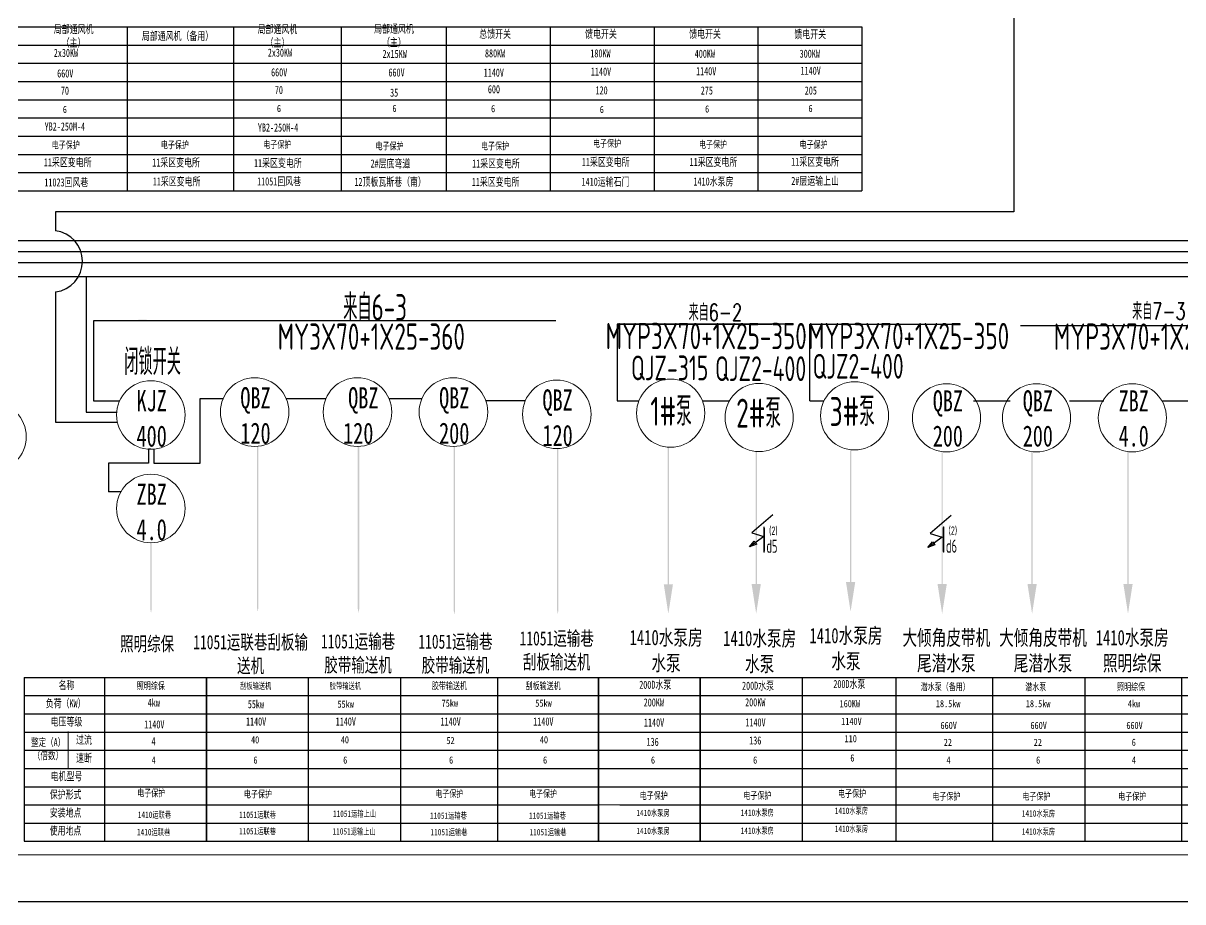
# Model space of a CAD drawing. Header units: millimetres. Extents: x -10061 to 3337, y -3023 to -418.
# Drawn here: x -9013.1 to -8685, y -3022.9 to -2774.4 of the extents above; entities that cross this region are included whole.
import ezdxf
from ezdxf.lldxf.tags import DXFTag

# ---------------------------------------------------------------- set-up
doc = ezdxf.new("R2010")
doc.units = ezdxf.units.MM
doc.layers.add('图框内框', color=16, linetype='Continuous', lineweight=100)
doc.layers.add('粗虚线', color=7, linetype='ACAD_ISO02W100', lineweight=25)
doc.styles.add('仿宋_GB2312', font='', dxfattribs={"width": 0.7, "height": 3})
doc.styles.add('国标', font='gbenor.shx', dxfattribs={"width": 0.75, "height": 3.5, "bigfont": 'gbcbig.shx'})
doc.styles.add('工程字', font='gbenor.shx', dxfattribs={"width": 0.67, "bigfont": 'gbcbig.shx'})
doc.styles.get('仿宋_GB2312').set_extended_font_data('FangSong_GB2312')
tags = doc.linetypes.add('ACAD_ISO02W100', pattern=[15, 12, -3]).pattern_tags.tags
tags[6:7] = [DXFTag(74, 4), DXFTag(75, 0), DXFTag(340, '0'), DXFTag(46, 1.0), DXFTag(50, 0.0), DXFTag(44, 0.0), DXFTag(45, 0.0)]
tags[4:5] = [DXFTag(74, 4), DXFTag(75, 0), DXFTag(340, '0'), DXFTag(46, 1.0), DXFTag(50, 0.0), DXFTag(44, 0.0), DXFTag(45, 0.0)]
tags = doc.linetypes.add('HIDDEN', pattern=[0.375, 0.25, -0.125]).pattern_tags.tags
tags[6:7] = [DXFTag(74, 4), DXFTag(75, 0), DXFTag(340, '0'), DXFTag(46, 1.0), DXFTag(50, 0.0), DXFTag(44, 0.0), DXFTag(45, 0.0)]
tags[4:5] = [DXFTag(74, 4), DXFTag(75, 0), DXFTag(340, '0'), DXFTag(46, 1.0), DXFTag(50, 0.0), DXFTag(44, 0.0), DXFTag(45, 0.0)]

msp = doc.modelspace()

# ---------------------------------------------------------------- hatches: boundary and pattern name
at = {"linetype": 'ByBlock'}
h = msp.add_hatch(color=256, dxfattribs=at)
h.paths.add_polyline_path([(-8829.24, -2933.07), (-8830.55, -2933.07), (-8830.55, -2941.42)])
h.paths.add_polyline_path([(-8830.55, -2941.42), (-8830.55, -2933.07), (-8831.85, -2933.07)])
h = msp.add_hatch(color=256, dxfattribs=at)
h.paths.add_polyline_path([(-8829.24, -2933.07), (-8830.55, -2933.07), (-8830.55, -2941.42)])
h.paths.add_polyline_path([(-8830.55, -2941.42), (-8830.55, -2933.07), (-8831.85, -2933.07)])
h = msp.add_hatch(color=256, dxfattribs=at)
h.paths.add_polyline_path([(-8804.38, -2933.05), (-8805.69, -2933.05), (-8805.69, -2941.39)])
h.paths.add_polyline_path([(-8805.69, -2941.39), (-8805.69, -2933.05), (-8806.99, -2933.05)])
h = msp.add_hatch(color=256, dxfattribs=at)
h.paths.add_polyline_path([(-8804.38, -2933.05), (-8805.69, -2933.05), (-8805.69, -2941.39)])
h.paths.add_polyline_path([(-8805.69, -2941.39), (-8805.69, -2933.05), (-8806.99, -2933.05)])
h = msp.add_hatch(color=256, dxfattribs=at)
h.paths.add_polyline_path([(-8777.67, -2932.49), (-8778.98, -2932.49), (-8778.98, -2940.83)])
h.paths.add_polyline_path([(-8778.98, -2940.83), (-8778.98, -2932.49), (-8780.28, -2932.49)])
h = msp.add_hatch(color=256, dxfattribs=at)
h.paths.add_polyline_path([(-8777.67, -2932.49), (-8778.98, -2932.49), (-8778.98, -2940.83)])
h.paths.add_polyline_path([(-8778.98, -2940.83), (-8778.98, -2932.49), (-8780.28, -2932.49)])
h = msp.add_hatch(color=256, dxfattribs=at)
h.paths.add_polyline_path([(-8751.76, -2933.05), (-8753.07, -2933.05), (-8753.07, -2941.39)])
h.paths.add_polyline_path([(-8753.07, -2941.39), (-8753.07, -2933.05), (-8754.37, -2933.05)])
h = msp.add_hatch(color=256, dxfattribs=at)
h.paths.add_polyline_path([(-8751.76, -2933.05), (-8753.07, -2933.05), (-8753.07, -2941.39)])
h.paths.add_polyline_path([(-8753.07, -2941.39), (-8753.07, -2933.05), (-8754.37, -2933.05)])
h = msp.add_hatch(color=256, dxfattribs=at)
h.paths.add_polyline_path([(-8726.31, -2933.05), (-8727.61, -2933.05), (-8727.61, -2941.39)])
h.paths.add_polyline_path([(-8727.61, -2941.39), (-8727.61, -2933.05), (-8728.92, -2933.05)])
h = msp.add_hatch(color=256, dxfattribs=at)
h.paths.add_polyline_path([(-8726.31, -2933.05), (-8727.61, -2933.05), (-8727.61, -2941.39)])
h.paths.add_polyline_path([(-8727.61, -2941.39), (-8727.61, -2933.05), (-8728.92, -2933.05)])
h = msp.add_hatch(color=256, dxfattribs=at)
h.paths.add_polyline_path([(-8699.17, -2933.05), (-8700.48, -2933.05), (-8700.48, -2941.39)])
h.paths.add_polyline_path([(-8700.48, -2941.39), (-8700.48, -2933.05), (-8701.78, -2933.05)])
h = msp.add_hatch(color=256, dxfattribs=at)
h.paths.add_polyline_path([(-8699.17, -2933.05), (-8700.48, -2933.05), (-8700.48, -2941.39)])
h.paths.add_polyline_path([(-8700.48, -2941.39), (-8700.48, -2933.05), (-8701.78, -2933.05)])

# ---------------------------------------------------------------- linework, layer by layer
at = {"color": 0, "lineweight": -3}
for p, q in [((-8790.47, -2881.25), (-8790.47, -2859.51)), ((-8790.47, -2859.51), (-8748.38, -2859.51))]:
    msp.add_line(p, q, dxfattribs=at)
at = {"color": 0, "lineweight": 15}
msp.add_line((-9000.42, -2974.69), (-9000.42, -2984.99), dxfattribs=at)
at = {"color": 7, "lineweight": 15}
msp.add_line((-8850.28, -2995.5), (-8821.51, -2995.5), dxfattribs=at)
at = {"color": 7, "linetype": 'ByBlock', "lineweight": 30}
msp.add_line((-10043.2, -3009.66), (-8165.88, -3009.51), dxfattribs=at)
at = {"lineweight": -2}
msp.add_line((-8149.48, -3022.9), (-10060.78, -3022.9), dxfattribs=at)
at = {"color": 0, "lineweight": 35}
for points in [[(-8978.18, -2858.51, 0.4, 0.4, 0), (-8986.04, -2858.52, 2.4, 0, 0), (-8993.12, -2858.52, 0, 0, 0)], [(-8830.12, -2859.51, 0.4, 0.4, 0), (-8837.98, -2859.51, 2.4, 0, 0), (-8845.07, -2859.51, 0, 0, 0)], [(-8775.67, -2859.51, 0.4, 0.4, 0), (-8783.53, -2859.51, 2.4, 0, 0), (-8790.62, -2859.51, 0, 0, 0)], [(-8946.76, -2894.06, 0.4, 0.4, 0), (-8946.76, -2933.82, 2.4, 0, 0), (-8946.76, -2940.9, 0, 0, 0)], [(-8918.22, -2894.1, 0.4, 0.4, 0), (-8918.22, -2934.14, 2.4, 0, 0), (-8918.22, -2941.23, 0, 0, 0)], [(-8891.1, -2894.1, 0.4, 0.4, 0), (-8891.1, -2934.61, 2.4, 0, 0), (-8891.1, -2941.7, 0, 0, 0)], [(-8861.85, -2894.73, 0.4, 0.4, 0), (-8861.85, -2934.43, 2.4, 0, 0), (-8861.85, -2941.52, 0, 0, 0)], [(-8830.55, -2894.31, 0.361, 0.361, 0), (-8830.55, -2934.99, 2.17, 0, 0), (-8830.55, -2941.39, 0, 0, 0)], [(-8778.98, -2895.02, 0.361, 0.361, 0), (-8778.98, -2934.41, 2.17, 0, 0), (-8778.98, -2940.81, 0, 0, 0)], [(-8805.69, -2895.54, 0.361, 0.361, 0), (-8805.69, -2934.99, 2.17, 0, 0), (-8805.69, -2941.39, 0, 0, 0)], [(-8753.07, -2895.59, 0.361, 0.361, 0), (-8753.07, -2934.99, 2.17, 0, 0), (-8753.07, -2941.39, 0, 0, 0)], [(-8727.61, -2895.59, 0.361, 0.361, 0), (-8727.61, -2934.99, 2.17, 0, 0), (-8727.61, -2941.39, 0, 0, 0)], [(-8700.48, -2895.59, 0.361, 0.361, 0), (-8700.48, -2934.99, 2.17, 0, 0), (-8700.48, -2941.39, 0, 0, 0)], [(-8976.95, -2921.36, 0.4, 0.4, 0), (-8976.94, -2934.18, 2.4, 0, 0), (-8976.94, -2941.27, 0, 0, 0)]]:
    msp.add_lwpolyline(points, format="xyseb", dxfattribs=at)
at = {"color": 0, "lineweight": 15}
for centre in [(-8976.99, -2885.22), (-8947.61, -2884.4), (-8918.53, -2884.4), (-8891.37, -2884.4), (-8862.12, -2885.03), (-8976.99, -2911.66)]:
    msp.add_circle(centre, 9.7, dxfattribs=at)
at = {"color": 7, "lineweight": 15}
for centre, radius in [((-8829.9, -2884.7), 9.64), ((-8804.86, -2885.94), 9.64), ((-8777.85, -2885.45), 9.64), ((-8751.83, -2886.03), 9.64), ((-8726.37, -2886.03), 9.64), ((-8699.24, -2886.03), 9.64), ((-9021.94, -2891.38), 9.7)]:
    msp.add_circle(centre, radius, dxfattribs=at)
at = {"layer": '图框内框', "color": 3, "linetype": 'HIDDEN', "lineweight": -3}
for p, q in [((-8732.77, -2661.07), (-8732.77, -2827.81)), ((-8732.77, -2827.81), (-9004, -2827.81)), ((-9004, -2827.81), (-9004, -2833.12)), ((-9003.94, -2850.43), (-9003.94, -2887.25)), ((-9003.94, -2887.25), (-8986.59, -2887.25))]:
    msp.add_line(p, q, dxfattribs=at)
at = {"layer": '图框内框', "color": 0, "lineweight": -3}
for p, q in [((-9387.69, -2775.46), (-8970.56, -2775.46)), ((-9385.9, -2775.46), (-8775.8, -2775.46)), ((-8983.72, -2775.46), (-8983.72, -2821.79)), ((-8953.58, -2775.46), (-8953.58, -2821.79)), ((-8923.17, -2775.46), (-8923.17, -2821.79)), ((-8893.39, -2775.46), (-8893.39, -2821.79)), ((-8864, -2775.46), (-8864, -2821.79)), ((-8864, -2775.46), (-8864, -2821.79)), ((-8834.6, -2775.46), (-8834.6, -2821.79)), ((-8834.6, -2775.46), (-8834.6, -2821.79)), ((-8834.6, -2775.46), (-8834.6, -2821.79)), ((-8805.2, -2775.46), (-8805.2, -2821.79)), ((-8805.2, -2775.46), (-8805.2, -2821.79)), ((-8805.2, -2775.46), (-8805.2, -2821.79)), ((-8805.2, -2775.46), (-8805.2, -2821.79)), ((-8775.8, -2775.46), (-8775.8, -2821.79)), ((-8775.8, -2775.46), (-8775.8, -2821.79)), ((-8775.8, -2775.46), (-8775.8, -2821.79)), ((-9387.69, -2780.61), (-8970.56, -2780.61)), ((-9386.28, -2780.61), (-8775.8, -2780.61)), ((-9386.82, -2785.76), (-8970.56, -2785.76)), ((-9386.28, -2785.76), (-8775.8, -2785.76)), ((-9386.82, -2790.91), (-8970.56, -2790.91)), ((-9386.28, -2790.91), (-8775.8, -2790.91)), ((-9386.28, -2796.06), (-8775.8, -2796.06)), ((-9386.28, -2796.06), (-8970.56, -2796.06)), ((-9387.06, -2801.21), (-8970.56, -2801.21)), ((-9386.28, -2801.21), (-8775.8, -2801.21)), ((-9387.06, -2806.36), (-8970.56, -2806.36)), ((-9386.28, -2806.36), (-8775.8, -2806.36)), ((-9387.06, -2811.51), (-8970.56, -2811.51)), ((-9386.28, -2811.51), (-8775.8, -2811.51)), ((-9389.87, -2816.66), (-8970.56, -2816.66)), ((-9386.28, -2816.66), (-8775.8, -2816.66)), ((-9389.87, -2821.79), (-8970.56, -2821.79)), ((-9386.28, -2821.79), (-8775.8, -2821.79)), ((-8993.12, -2881.34), (-8993.12, -2858.51)), ((-8993.12, -2858.51), (-8862.38, -2858.51)), ((-8797.48, -2859.51), (-8845.07, -2859.51)), ((-8845.07, -2859.51), (-8845.07, -2881.25)), ((-8845.07, -2859.51), (-8801.3, -2859.51)), ((-8801.3, -2859.51), (-8824.87, -2859.51)), ((-8654.89, -2860.02), (-8730.87, -2860.02)), ((-8963.06, -2890.78), (-8963.06, -2880.53)), ((-8963.06, -2880.53), (-8956.51, -2880.53)), ((-8938.72, -2880.53), (-8927.42, -2880.53)), ((-8909.63, -2880.53), (-8900.26, -2880.53)), ((-8985.89, -2881.34), (-8993.12, -2881.34)), ((-8882.22, -2881.15), (-8871.02, -2881.15)), ((-8845.07, -2881.25), (-8838.9, -2881.25)), ((-8820.9, -2881.25), (-8813.28, -2881.25)), ((-8790.47, -2881.25), (-8786.52, -2881.25)), ((-8744.2, -2881.25), (-8733.79, -2881.25)), ((-8717.07, -2881.25), (-8707.31, -2881.25)), ((-8690.58, -2881.25), (-8681.59, -2881.25)), ((-8963.06, -2898.83), (-8963.06, -2890.78)), ((-8976.99, -2894.92), (-8977.62, -2894.92)), ((-8977.62, -2894.92), (-8977.62, -2898.83)), ((-8976.13, -2894.92), (-8976.13, -2898.83)), ((-8988.98, -2898.83), (-8988.98, -2906.94)), ((-8977.62, -2898.83), (-8988.98, -2898.83)), ((-8976.13, -2898.83), (-8963.06, -2898.83)), ((-8985.47, -2906.94), (-8988.98, -2906.94)), ((-8800.97, -2913.46), (-8806.88, -2918.54)), ((-8750.51, -2913.67), (-8756.43, -2918.75)), ((-8803.56, -2919.58), (-8807.5, -2922.48)), ((-8806.88, -2918.54), (-8803.56, -2919.58)), ((-8753.11, -2919.79), (-8757.05, -2922.69)), ((-8756.43, -2918.75), (-8753.11, -2919.79)), ((-8807.61, -2922.48), (-8806.24, -2920.92)), ((-8805.55, -2921.76), (-8807.61, -2922.51)), ((-8806.24, -2920.92), (-8805.55, -2921.76)), ((-8757.16, -2922.69), (-8755.78, -2921.14)), ((-8755.1, -2921.97), (-8757.16, -2922.72)), ((-8755.78, -2921.14), (-8755.1, -2921.97)), ((-9012.81, -2959.44), (-8961.23, -2959.44)), ((-9012.81, -2959.44), (-9012.81, -3005.77)), ((-8990.01, -3005.77), (-8990.01, -2959.44)), ((-8984.03, -2959.44), (-8932.46, -2959.44)), ((-8961.23, -3005.77), (-8961.23, -2959.44)), ((-8961.23, -2959.44), (-8961.23, -3005.77)), ((-8932.46, -2959.44), (-8905.44, -2959.44)), ((-8932.46, -2959.44), (-8932.46, -3005.77)), ((-8906.31, -2959.44), (-8906.31, -3005.77)), ((-8905.44, -2959.44), (-8878.93, -2959.44)), ((-8878.93, -2959.44), (-8878.93, -3005.77)), ((-8878.93, -2959.44), (-8850.28, -2959.44)), ((-8878.93, -2959.44), (-8878.93, -3005.77)), ((-8850.28, -2959.44), (-8850.28, -3005.77)), ((-8850.28, -2959.44), (-8821.51, -2959.44)), ((-8850.28, -3005.77), (-8850.28, -2959.44)), ((-8850.28, -2959.44), (-8850.28, -3005.77)), ((-8850.28, -3005.77), (-8850.28, -2959.44)), ((-8844.31, -2959.44), (-8792.73, -2959.44)), ((-8821.51, -3005.77), (-8821.51, -2959.44)), ((-8821.51, -2959.44), (-8821.51, -3005.77)), ((-8792.73, -2959.44), (-8711.82, -2959.44)), ((-8792.73, -2959.44), (-8792.73, -3005.77)), ((-8766.17, -2959.44), (-8766.17, -3005.77)), ((-8738.79, -2959.44), (-8738.79, -3005.77)), ((-8738.79, -2959.44), (-8738.79, -3005.77)), ((-8712.69, -2959.44), (-8712.69, -3005.77)), ((-8711.82, -2959.44), (-8685.31, -2959.44)), ((-8685.31, -2959.44), (-8685.31, -3005.77)), ((-8685.31, -2959.44), (-8658.8, -2959.44)), ((-8685.31, -2959.44), (-8685.31, -3005.77)), ((-9012.81, -2964.59), (-8961.23, -2964.59)), ((-8984.03, -2964.59), (-8932.46, -2964.59)), ((-8932.46, -2964.59), (-8905.44, -2964.59)), ((-8905.44, -2964.59), (-8878.93, -2964.59)), ((-8878.93, -2964.59), (-8850.28, -2964.59)), ((-8850.28, -2964.59), (-8821.51, -2964.59)), ((-8844.31, -2964.59), (-8792.73, -2964.59)), ((-8792.73, -2964.59), (-8711.82, -2964.59)), ((-8711.82, -2964.59), (-8685.31, -2964.59)), ((-8685.31, -2964.59), (-8658.8, -2964.59)), ((-9012.81, -2969.74), (-8961.23, -2969.74)), ((-8984.03, -2969.74), (-8932.46, -2969.74)), ((-8932.46, -2969.74), (-8905.44, -2969.74)), ((-8905.44, -2969.74), (-8878.93, -2969.74)), ((-8878.93, -2969.74), (-8850.28, -2969.74)), ((-8850.28, -2969.74), (-8821.51, -2969.74)), ((-8844.31, -2969.74), (-8792.73, -2969.74)), ((-8792.73, -2969.74), (-8711.82, -2969.74)), ((-8711.82, -2969.74), (-8685.31, -2969.74)), ((-8685.31, -2969.74), (-8658.8, -2969.74)), ((-9012.81, -2974.89), (-8961.23, -2974.89)), ((-8984.03, -2974.89), (-8932.46, -2974.89)), ((-8932.46, -2974.89), (-8905.44, -2974.89)), ((-8905.44, -2974.89), (-8878.93, -2974.89)), ((-8878.93, -2974.89), (-8850.28, -2974.89)), ((-8850.28, -2974.89), (-8821.51, -2974.89)), ((-8844.31, -2974.89), (-8792.73, -2974.89)), ((-8792.73, -2974.89), (-8711.82, -2974.89)), ((-8711.82, -2974.89), (-8685.31, -2974.89)), ((-8685.31, -2974.89), (-8658.8, -2974.89)), ((-9012.81, -2980.04), (-8961.23, -2980.04)), ((-8984.03, -2980.04), (-8932.46, -2980.04)), ((-8932.46, -2980.04), (-8905.44, -2980.04)), ((-8905.44, -2980.04), (-8878.93, -2980.04)), ((-8878.93, -2980.04), (-8850.28, -2980.04)), ((-8850.28, -2980.04), (-8821.51, -2980.04)), ((-8844.31, -2980.04), (-8792.73, -2980.04)), ((-8792.73, -2980.04), (-8711.82, -2980.04)), ((-8711.82, -2980.04), (-8685.31, -2980.04)), ((-8685.31, -2980.04), (-8658.8, -2980.04)), ((-9012.81, -2985.2), (-8961.23, -2985.2)), ((-8984.03, -2985.2), (-8932.46, -2985.2)), ((-8932.46, -2985.2), (-8905.44, -2985.2)), ((-8905.44, -2985.2), (-8878.93, -2985.2)), ((-8878.93, -2985.2), (-8850.28, -2985.2)), ((-8850.28, -2985.2), (-8821.51, -2985.2)), ((-8844.31, -2985.2), (-8792.73, -2985.2)), ((-8792.73, -2985.2), (-8711.82, -2985.2)), ((-8711.82, -2985.2), (-8685.31, -2985.2)), ((-8685.31, -2985.2), (-8658.8, -2985.2)), ((-9012.81, -2990.35), (-8961.23, -2990.35)), ((-8984.03, -2990.35), (-8932.46, -2990.35)), ((-8932.46, -2990.35), (-8905.44, -2990.35)), ((-8905.44, -2990.35), (-8878.93, -2990.35)), ((-8878.93, -2990.35), (-8850.28, -2990.35)), ((-8850.28, -2990.35), (-8821.51, -2990.35)), ((-8844.31, -2990.35), (-8792.73, -2990.35)), ((-8792.73, -2990.35), (-8711.82, -2990.35)), ((-8711.82, -2990.35), (-8685.31, -2990.35)), ((-8685.31, -2990.35), (-8658.8, -2990.35)), ((-9012.81, -2995.5), (-8961.23, -2995.5)), ((-8984.03, -2995.5), (-8932.46, -2995.5)), ((-8932.46, -2995.5), (-8905.44, -2995.5)), ((-8905.44, -2995.5), (-8878.93, -2995.5)), ((-8878.93, -2995.5), (-8850.28, -2995.5)), ((-8844.31, -2995.5), (-8792.73, -2995.5)), ((-8792.73, -2995.5), (-8711.82, -2995.5)), ((-8711.82, -2995.5), (-8685.31, -2995.5)), ((-8685.31, -2995.5), (-8658.8, -2995.5)), ((-9012.81, -3000.65), (-8961.23, -3000.65)), ((-8984.03, -3000.65), (-8932.46, -3000.65)), ((-8932.46, -3000.65), (-8905.44, -3000.65)), ((-8916.69, -3000.65), (-8878.93, -3000.65)), ((-8890.18, -3000.65), (-8850.28, -3000.65)), ((-8850.28, -3000.65), (-8821.51, -3000.65)), ((-8844.31, -3000.65), (-8792.73, -3000.65)), ((-8792.73, -3000.65), (-8711.82, -3000.65)), ((-8723.07, -3000.65), (-8685.31, -3000.65)), ((-8696.56, -3000.65), (-8658.8, -3000.65)), ((-9012.81, -3005.77), (-8907.7, -3005.77)), ((-8986.3, -3005.77), (-8881.19, -3005.77)), ((-8984.03, -3005.77), (-8878.93, -3005.77)), ((-8957.52, -3005.77), (-8850.28, -3005.77)), ((-8850.28, -3005.77), (-8714.08, -3005.77)), ((-8792.68, -3005.77), (-8687.57, -3005.77)), ((-8790.42, -3005.77), (-8685.31, -3005.77)), ((-8763.91, -3005.77), (-8658.8, -3005.77)), ((-8738.79, -3005.77), (-8633.68, -3005.77)), ((-8736.52, -3005.77), (-8631.42, -3005.77)), ((-8710.01, -3005.77), (-8604.91, -3005.77))]:
    msp.add_line(p, q, dxfattribs=at)
at = {"layer": '图框内框', "color": 1, "linetype": 'HIDDEN', "lineweight": -3}
for p, q in [((-8602.06, -2836), (-9188.16, -2836)), ((-8494.66, -2839.05), (-9218.05, -2839.05)), ((-8548.33, -2842.17), (-9713.51, -2842.17)), ((-8652.33, -2846.17), (-9853.06, -2846.17)), ((-8995.32, -2846.17), (-8995.32, -2884.46)), ((-8995.32, -2884.46), (-8986.66, -2884.46))]:
    msp.add_line(p, q, dxfattribs=at)
at = {"layer": '图框内框', "color": 3, "linetype": 'HIDDEN', "lineweight": -3}
msp.add_arc((-9005.07, -2841.78), 8.72, 277.4762, 82.9276, dxfattribs=at)

# ---------------------------------------------------------------- texts
at = {"color": 7, "lineweight": 15, "attachment_point": 5, "style": '仿宋_GB2312'}
for s, insert, char_height, width in [('{\\fFangSong|b0|i0|c134|p49;总馈开关}', (-8879.57, -2777.59), 2.2879, 23.2577), ('{\\fFangSong|b0|i0|c134|p49;馈电开关}', (-8849.62, -2777.59), 2.2879, 23.2577), ('{\\fFangSong|b0|i0|c134|p49;馈电开关}', (-8820.17, -2777.59), 2.2879, 23.2577), ('{\\fFangSong|b0|i0|c134|p49;馈电开关}', (-8790.4, -2777.67), 2.2879, 23.2577), ('{\\fFangSong|b0|i0|c134|p49;局部通风机（主）}', (-8998.85, -2778.19), 2.2879, 16.9123), ('{\\fFangSong|b0|i0|c134|p49;局部通风机（备用）}', (-8969.45, -2778.19), 2.2879, 22.1014), ('{\\fFangSong|b0|i0|c134|p49;局部通风机（主）}', (-8941.15, -2778.19), 2.2879, 16.9123), ('{\\fFangSong|b0|i0|c134|p49;局部通风机（主）}', (-8908.2, -2778.09), 2.2879, 16.9123), ('{\\fFangSong|b0|i0|c134|p49;2x30KW}', (-9001.02, -2782.83), 2.2879, 16.9123), ('{\\fFangSong|b0|i0|c134|p49;2x30KW}', (-8940.46, -2782.76), 2.2879, 16.9123), ('{\\fFangSong|b0|i0|c134|p49;2x15KW}', (-8908, -2783.12), 2.2879, 16.9123), ('{\\fFangSong|b0|i0|c134|p49;880KW}', (-8879.58, -2782.96), 2.2879, 16.9123), ('{\\fFangSong|b0|i0|c134|p49;180KW}', (-8849.77, -2782.96), 2.2879, 16.9123), ('{\\fFangSong|b0|i0|c134|p49;400KW}', (-8820.22, -2783.06), 2.2879, 16.9123), ('{\\fFangSong|b0|i0|c134|p49;300KW}', (-8790.54, -2783.06), 2.2879, 16.9123), ('{\\fFangSong|b0|i0|c134|p49;660V}', (-9001.2, -2788.64), 2.2879, 16.9123), ('{\\fFangSong|b0|i0|c134|p49;660V}', (-8940.68, -2788.33), 2.2879, 16.9123), ('{\\fFangSong|b0|i0|c134|p49;660V}', (-8907.47, -2788.37), 2.2879, 16.9123), ('{\\fFangSong|b0|i0|c134|p49;1140V}', (-8879.94, -2788.42), 2.2879, 16.9123), ('{\\fFangSong|b0|i0|c134|p49;1140V}', (-8849.6, -2788.13), 2.2879, 16.9123), ('{\\fFangSong|b0|i0|c134|p49;1140V}', (-8819.84, -2788), 2.2879, 16.9123), ('{\\fFangSong|b0|i0|c134|p49;1140V}', (-8790.28, -2787.88), 2.2879, 16.9123), ('{\\fFangSong|b0|i0|c134|p49;70}', (-9001.3, -2793.5), 2.2879, 16.9123), ('{\\fFangSong|b0|i0|c134|p49;70}', (-8940.75, -2793.34), 2.2879, 16.9123), ('{\\fFangSong|b0|i0|c134|p49;600}', (-8879.9, -2793.11), 2.2879, 16.9123), ('{\\fFangSong|b0|i0|c134|p49;120}', (-8849.44, -2793.42), 2.2879, 16.9123), ('{\\fFangSong|b0|i0|c134|p49;275}', (-8819.65, -2793.47), 2.2879, 16.9123), ('{\\fFangSong|b0|i0|c134|p49;205}', (-8790.23, -2793.47), 2.2879, 16.9123), ('{\\fFangSong|b0|i0|c134|p49;35}', (-8908.14, -2794.08), 2.2879, 16.9123), ('{\\fSimSun|b0|i0|c134|p2;6}', (-9001.32, -2798.83), 2.024, 14.9615), ('{\\fSimSun|b0|i0|c134|p2;6}', (-8940.74, -2798.56), 2.024, 14.9615), ('{\\fSimSun|b0|i0|c134|p2;6}', (-8908.06, -2798.52), 2.024, 14.9615), ('{\\fSimSun|b0|i0|c134|p2;6}', (-8880.15, -2798.61), 2.024, 14.9615), ('{\\fSimSun|b0|i0|c134|p2;6}', (-8849.37, -2798.85), 2.024, 14.9615), ('{\\fSimSun|b0|i0|c134|p2;6}', (-8819.58, -2798.69), 2.024, 14.9615), ('{\\fSimSun|b0|i0|c134|p2;6}', (-8790.31, -2798.53), 2.024, 14.9615), ('{\\fFangSong|b0|i0|c134|p49;YB2-250M-4}', (-9001.32, -2803.65), 2.2879, 16.9123), ('{\\fFangSong|b0|i0|c134|p49;YB2-250M-4}', (-8940.99, -2803.95), 2.2879, 16.9123), ('{\\fSimSun|b0|i0|c134|p2;电子保护}', (-9001.08, -2808.96), 2.024, 14.9615), ('{\\fSimSun|b0|i0|c134|p2;电子保护}', (-8970.2, -2808.93), 2.024, 14.9615), ('{\\fSimSun|b0|i0|c134|p2;电子保护}', (-8941.2, -2808.86), 2.024, 14.9615), ('{\\fSimSun|b0|i0|c134|p2;电子保护}', (-8909.44, -2809.26), 2.024, 14.9615), ('{\\fSimSun|b0|i0|c134|p2;电子保护}', (-8879.58, -2809.26), 2.024, 14.9615), ('{\\fSimSun|b0|i0|c134|p2;电子保护}', (-8847.9, -2808.52), 2.024, 14.9615), ('{\\fSimSun|b0|i0|c134|p2;电子保护}', (-8817.92, -2808.82), 2.024, 14.9615), ('{\\fSimSun|b0|i0|c134|p2;电子保护}', (-8789.45, -2808.85), 2.024, 14.9615), ('{\\fFangSong|b0|i0|c134|p49;11采区变电所}', (-8848.28, -2813.8), 2.2879, 20.4961), ('{\\fFangSong|b0|i0|c134|p49;11采区变电所}', (-8817.78, -2813.79), 2.2879, 20.4961), ('{\\fFangSong|b0|i0|c134|p49;11采区变电所}', (-8789.02, -2813.73), 2.2879, 20.4961), ('{\\fFangSong|b0|i0|c134|p49;11采区变电所}', (-9000.53, -2813.89), 2.2879, 20.4961), ('{\\fFangSong|b0|i0|c134|p49;11采区变电所}', (-8969.84, -2813.94), 2.2879, 20.4961), ('{\\fFangSong|b0|i0|c134|p49;11采区变电所}', (-8941.05, -2814.09), 2.2879, 20.4961), ('{\\fFangSong|b0|i0|c134|p49;2#层底弯道}', (-8909.2, -2814.24), 2.2879, 20.4961), ('{\\fFangSong|b0|i0|c134|p49;11采区变电所}', (-8879.34, -2814.24), 2.2879, 20.4961), ('{\\fFangSong|b0|i0|c134|p49;11023回风巷}', (-9000.91, -2819.57), 2.2879, 20.4961), ('{\\fFangSong|b0|i0|c134|p49;11采区变电所}', (-8969.71, -2819.3), 2.2879, 20.4961), ('{\\fFangSong|b0|i0|c134|p49;11051回风巷}', (-8940.71, -2819.29), 2.2879, 20.4961), ('{\\fFangSong|b0|i0|c134|p49;12顶板瓦斯巷（南）}', (-8909.28, -2819.43), 2.2879, 25.2838), ('{\\fFangSong|b0|i0|c134|p49;11采区变电所}', (-8879.43, -2819.43), 2.2879, 20.4961), ('{\\fFangSong|b0|i0|c134|p49;1410运输石门}', (-8848.32, -2819.39), 2.2879, 20.4961), ('{\\fFangSong|b0|i0|c134|p49;1410水泵房}', (-8817.78, -2819.32), 2.2879, 20.4961), ('{\\fFangSong|b0|i0|c134|p49;2#层运输上山}', (-8789.02, -2819.16), 2.2879, 20.4961), ('{\\Ftxt,gbcbig|c134;来自6-2 }', (-8817.24, -2856.2), 4.7672, 30.4188), ('{\\Ftxt,gbcbig|c134;来自7-3 }', (-8691.74, -2855.88), 4.7672, 30.4188), ('QBZ\\P200', (-8751.45, -2886.24), 5.959, 23.6153), ('QBZ\\P200', (-8725.99, -2886.24), 5.959, 23.6153), ('ZBZ\\P4.0', (-8698.86, -2886.24), 5.959, 23.6153), ('{\\fFangSong|b0|i0|c134|p49;11051运输巷\\P胶带输送机}', (-8918.36, -2952.8), 4, 33.5007), ('{\\fFangSong|b0|i0|c134|p49;1410水泵房\\P水泵}', (-8831.18, -2952), 4.3338, 27.6534), ('{\\fFangSong|b0|i0|c134|p49;1410水泵房\\P水泵}', (-8804.7, -2952.25), 4.3338, 27.6534), ('{\\fFangSong|b0|i0|c134|p49;1410水泵房\\P水泵}', (-8780.29, -2951.46), 4.3338, 27.6534), ('{\\fFangSong|b0|i0|c134|p49;大倾角皮带机尾潜水泵}', (-8751.88, -2952.04), 4.3338, 27.6534), ('{\\fFangSong|b0|i0|c134|p49;大倾角皮带机尾潜水泵}', (-8724.53, -2952.04), 4.3338, 27.6534), ('{\\fFangSong|b0|i0|c134|p49;1410水泵房\\P照明综保}', (-8699.29, -2952.04), 4.3338, 27.6534), ('{\\fFangSong|b0|i0|c134|p49;照明综保}', (-8978.05, -2950.17), 4, 33.5007), ('{\\fFangSong|b0|i0|c134|p49;11051运联巷刮板输送机}', (-8948.77, -2953.01), 4, 33.5007), ('{\\fFangSong|b0|i0|c134|p49;200D水泵}', (-8779.34, -2961.43), 2.2879, 16.9123), ('{\\fSimSun|b0|i0|c134|p2;照明综保}', (-8976.99, -2961.93), 2.024, 14.9615), ('{\\fFangSong|b0|i0|c134|p49;200D水泵}', (-8834.26, -2961.65), 2.2879, 16.9123), ('{\\fFangSong|b0|i0|c134|p49;200D水泵}', (-8805.17, -2961.92), 2.2879, 16.9123), ('{\\fSimSun|b0|i0|c134|p2;潜水泵（备用）}', (-8752.2, -2962.22), 2.024, 14.9615), ('{\\fSimSun|b0|i0|c134|p2;潜水泵}', (-8726.59, -2962.22), 2.024, 14.9615), ('{\\fSimSun|b0|i0|c134|p2;照明综保}', (-8699.61, -2962.22), 2.024, 14.9615), ('{\\fSimSun|b0|i0|c134|p2;4kw}', (-8976.15, -2966.58), 2.2879, 16.9123), ('{\\fSimSun|b0|i0|c134|p2;55kw}', (-8947.27, -2967.02), 2.2879, 16.9123), ('{\\fFangSong|b0|i0|c134|p49;200KW}', (-8834.67, -2966.53), 2.2879, 16.9123), ('{\\fFangSong|b0|i0|c134|p49;200KW}', (-8805.96, -2966.49), 2.2879, 16.9123), ('{\\fFangSong|b0|i0|c134|p49;160KW}', (-8779.2, -2966.88), 2.024, 14.9615), ('{\\fSimSun|b0|i0|c134|p2;18.5kw}', (-8751.37, -2966.87), 2.024, 14.9615), ('{\\fSimSun|b0|i0|c134|p2;18.5kw}', (-8725.91, -2966.87), 2.024, 14.9615), ('{\\fSimSun|b0|i0|c134|p2;4kw}', (-8698.78, -2966.87), 2.024, 14.9615), ('{\\fSimSun|b0|i0|c134|p2;1140V}', (-8976.01, -2972.74), 2.2879, 16.9123), ('{\\fFangSong|b0|i0|c134|p49;1140V}', (-8947.21, -2971.93), 2.2879, 16.9123), ('{\\fFangSong|b0|i0|c134|p49;1140V}', (-8834.59, -2972.21), 2.2879, 16.9123), ('{\\fFangSong|b0|i0|c134|p49;1140V}', (-8805.89, -2972.18), 2.2879, 16.9123), ('{\\fFangSong|b0|i0|c134|p49;\\C0;1140V}', (-8778.73, -2971.88), 2.024, 14.9615), ('{\\fSimSun|b0|i0|c134|p2;660V}', (-8751.22, -2973.02), 2.024, 14.9615), ('{\\fSimSun|b0|i0|c134|p2;660V}', (-8725.76, -2973.02), 2.024, 14.9615), ('{\\fSimSun|b0|i0|c134|p2;660V}', (-8698.63, -2973.02), 2.024, 14.9615), ('{\\fFangSong|b0|i0|c134|p49;136}', (-8805.95, -2977.28), 2.2879, 16.9123), ('{\\fFangSong|b0|i0|c134|p49;110}', (-8778.94, -2976.77), 2.024, 14.9615), ('{\\fSimSun|b0|i0|c134|p2;4}', (-8976.23, -2977.51), 2.2879, 16.9123), ('{\\fFangSong|b0|i0|c134|p49;136}', (-8835, -2977.66), 2.2879, 16.9123), ('{\\fSimSun|b0|i0|c134|p2;22}', (-8751.45, -2977.79), 2.024, 14.9615), ('{\\fSimSun|b0|i0|c134|p2;22}', (-8725.99, -2977.79), 2.024, 14.9615), ('{\\fSimSun|b0|i0|c134|p2;6}', (-8698.85, -2977.79), 2.024, 14.9615), ('{\\fSimSun|b0|i0|c134|p2;电子保护}', (-8976.87, -2992.23), 2.024, 14.9615), ('{\\fSimSun|b0|i0|c134|p2;电子保护}', (-8834.69, -2992.99), 2.024, 14.9615), ('{\\fSimSun|b0|i0|c134|p2;电子保护}', (-8805.34, -2992.94), 2.024, 14.9615), ('{\\fSimSun|b0|i0|c134|p2;电子保护}', (-8778.56, -2992.39), 2.024, 14.9615), ('{\\fSimSun|b0|i0|c134|p2;电子保护}', (-8751.87, -2993.16), 2.024, 14.9615), ('{\\fSimSun|b0|i0|c134|p2;电子保护}', (-8726.41, -2993.16), 2.024, 14.9615), ('{\\fSimSun|b0|i0|c134|p2;电子保护}', (-8699.28, -2993.16), 2.024, 14.9615)]:
    msp.add_mtext(s, dxfattribs=dict(at, insert=insert, char_height=char_height, width=width))
at = {"color": 7, "linetype": 'ByBlock', "width": 76.4916, "attachment_point": 5, "style": '国标'}
for s, insert, char_height in [('来自6-3 ', (-8913.53, -2854.77), 7.432), (' MY3X70+1X25-360', (-8916.12, -2863.06), 7.4324), (' MYP3X70+1X25-350', (-8821.35, -2862.9), 7.4324), (' MYP3X70+1X25-350', (-8764.08, -2862.9), 7.4324), (' MYP3X70+1X25-360', (-8694.53, -2863.05), 7.4324), ('闭锁开关', (-8976.5, -2870.22), 7.432)]:
    msp.add_mtext(s, dxfattribs=dict(at, insert=insert, char_height=char_height))
at = {"linetype": 'ByBlock', "lineweight": -3, "char_height": 7.008, "width": 29.429, "attachment_point": 5, "rotation": 0, "style": '国标'}
for s, insert in [('QJZ2-400', (-8776.85, -2871.44)), ('QJZ-315', (-8830.17, -2871.91)), ('QJZ2-400', (-8804.43, -2872.13))]:
    msp.add_mtext(s, dxfattribs=dict(at, insert=insert))
at = {"color": 0, "lineweight": 15, "attachment_point": 5, "style": '仿宋_GB2312'}
for s, insert, char_height, width in [('QBZ\\P120', (-8947.38, -2885.42), 6, 23.7778), ('^IQBZ\\P120', (-8918.3, -2885.42), 6, 23.7778), ('QBZ\\P200', (-8891.14, -2885.42), 6, 23.7778), ('KJZ\\P400', (-8976.76, -2886.23), 6, 23.7778), ('QBZ\\P120', (-8861.89, -2886.05), 6, 23.7778), ('ZBZ\\P4.0', (-8976.76, -2912.68), 6, 23.7778), ('{\\fFangSong|b0|i0|c134|p49;11051运输巷\\P胶带输送机}', (-8890.79, -2952.87), 4, 33.5007), ('{\\fFangSong|b0|i0|c134|p49;11051运输巷\\P刮板输送机}', (-8862.15, -2951.95), 4, 33.5007), ('名称', (-9000.87, -2961.77), 2.288, 16.9123), ('{\\fSimSun|b0|i0|c134|p2;刮板输送机}', (-8947.32, -2961.93), 1.8, 12.0285), ('{\\fSimSun|b0|i0|c134|p2;胶带输送机}', (-8921.93, -2961.93), 1.8, 12.0285), ('{\\fSimSun|b0|i0|c134|p2;胶带输送机}', (-8892.5, -2961.92), 2.024, 14.9615), ('{\\fSimSun|b0|i0|c134|p2;刮板输送机}', (-8865.99, -2961.92), 2.024, 14.9615), ('负荷（KW）', (-9001.11, -2966.92), 2.288, 16.9123), ('{\\fSimSun|b0|i0|c134|p2;55kw}', (-8921.87, -2967.02), 2.024, 14.9615), ('{\\fSimSun|b0|i0|c134|p2;75kw}', (-8892.39, -2966.74), 2.024, 14.9615), ('{\\fSimSun|b0|i0|c134|p2;55kw}', (-8865.88, -2966.74), 2.024, 14.9615), ('电压等级', (-9000.87, -2972.08), 2.288, 16.9123), ('{\\fFangSong|b0|i0|c134|p49;1140V}', (-8921.82, -2971.93), 2.2879, 16.9123), ('{\\fFangSong|b0|i0|c134|p49;1140V}', (-8892.16, -2971.93), 2.2879, 16.9123), ('{\\fFangSong|b0|i0|c134|p49;1140V}', (-8865.92, -2971.93), 2.2879, 16.9123), ('过流', (-8995.92, -2977.23), 2.288, 10.3783), ('{\\fSimSun|b0|i0|c134|p2;40}', (-8947.48, -2977.1), 2.024, 14.9615), ('{\\fSimSun|b0|i0|c134|p2;40}', (-8922.08, -2977.1), 2.024, 14.9615), ('{\\fSimSun|b0|i0|c134|p2;40}', (-8865.75, -2977.06), 2.024, 14.9615), ('{\\H0.95x;整定（A）\\P（倍数}）', (-9006.06, -2979.8), 2.2879, 10.3783), ('{\\fSimSun|b0|i0|c134|p2;52}', (-8892.2, -2977.3), 2.024, 14.9615), ('速断', (-8995.92, -2982.38), 2.288, 10.3783), ('{\\fSimSun|b0|i0|c134|p2;4}', (-8976.19, -2982.82), 2.024, 14.9615), ('{\\fSimSun|b0|i0|c134|p2;6}', (-8947.39, -2982.82), 2.024, 14.9615), ('{\\fSimSun|b0|i0|c134|p2;6}', (-8921.97, -2982.82), 2.024, 14.9615), ('{\\fSimSun|b0|i0|c134|p2;6}', (-8892.03, -2982.82), 2.024, 14.9615), ('{\\fSimSun|b0|i0|c134|p2;6}', (-8865.44, -2982.82), 2.024, 14.9615), ('{\\fSimSun|b0|i0|c134|p2;6}', (-8834.89, -2982.82), 2.024, 14.9615), ('{\\fSimSun|b0|i0|c134|p2;6}', (-8805.99, -2982.82), 2.024, 14.9615), ('{\\fSimSun|b0|i0|c134|p2;6}', (-8778.48, -2982.23), 2.024, 14.9615), ('{\\fSimSun|b0|i0|c134|p2;4}', (-8751.26, -2982.82), 2.024, 14.9615), ('{\\fSimSun|b0|i0|c134|p2;6}', (-8725.9, -2982.82), 2.024, 14.9615), ('{\\fSimSun|b0|i0|c134|p2;4}', (-8698.81, -2982.82), 2.024, 14.9615), ('电机型号', (-9000.87, -2987.53), 2.288, 16.9123), ('{\\fSimSun|b0|i0|c134|p2;保护形式}', (-9001.11, -2992.68), 2.2879, 16.9123), ('{\\fSimSun|b0|i0|c134|p2;电子保护}', (-8946.7, -2992.54), 2.024, 14.9615), ('{\\fSimSun|b0|i0|c134|p2;电子保护}', (-8892.53, -2992.45), 2.024, 14.9615), ('{\\fSimSun|b0|i0|c134|p2;电子保护}', (-8866.03, -2992.45), 2.024, 14.9615), ('{\\fSimSun|b0|i0|c134|p2;安装地点}', (-9001.11, -2997.83), 2.2879, 16.9123), ('{\\fSimSun|b0|i0|c134|p2;1410运联巷}', (-8975.97, -2998.39), 1.8, 15.3428), ('{\\fSimSun|b0|i0|c134|p2;11051运联巷}', (-8946.81, -2998.39), 1.8, 15.3428), ('{\\fSimSun|b0|i0|c134|p2;11051运输上山}', (-8919.36, -2998.08), 1.8, 15.3428), ('{\\fSimSun|b0|i0|c134|p2;11051运输巷}', (-8892.79, -2998.62), 1.8, 15.3428), ('{\\fSimSun|b0|i0|c134|p2;11051运输巷}', (-8864.77, -2998.62), 1.8, 15.3428), ('{\\fSimSun|b0|i0|c134|p2;1410水泵房}', (-8834.89, -2997.84), 1.8, 15.3428), ('{\\fSimSun|b0|i0|c134|p2;1410水泵房}', (-8805.39, -2997.8), 1.8, 15.3428), ('{\\fSimSun|b0|i0|c134|p2;1410水泵房}', (-8778.75, -2997.24), 1.8, 15.3428), ('{\\fSimSun|b0|i0|c134|p2;1410水泵房}', (-8725.81, -2998.01), 1.8, 15.3428), ('{\\fSimSun|b0|i0|c134|p2;使用地点}', (-9001.13, -3002.91), 2.2879, 16.9123), ('{\\fSimSun|b0|i0|c134|p2;1410运联巷}', (-8976.21, -3003.29), 1.8, 15.3428), ('{\\fSimSun|b0|i0|c134|p2;11051运联巷}', (-8946.81, -3003.04), 1.8, 15.3428), ('{\\fSimSun|b0|i0|c134|p2;11051运输上山}', (-8919.47, -3003.09), 1.8, 15.3428), ('{\\fSimSun|b0|i0|c134|p2;11051运输巷}', (-8892.63, -3003.3), 1.8, 15.3428), ('{\\fSimSun|b0|i0|c134|p2;11051运输巷}', (-8864.61, -3003.3), 1.8, 15.3428), ('{\\fSimSun|b0|i0|c134|p2;1410水泵房}', (-8834.89, -3002.94), 1.8, 15.3428), ('{\\fSimSun|b0|i0|c134|p2;1410水泵房}', (-8805.39, -3002.89), 1.8, 15.3428), ('{\\fSimSun|b0|i0|c134|p2;1410水泵房}', (-8778.75, -3002.34), 1.8, 15.3428), ('{\\fSimSun|b0|i0|c134|p2;1410水泵房}', (-8725.81, -3003.11), 1.8, 15.3428)]:
    msp.add_mtext(s, dxfattribs=dict(at, insert=insert, char_height=char_height, width=width))
at = {"linetype": 'ByBlock', "lineweight": -3, "width": 19.0226, "attachment_point": 5, "style": '国标'}
for s, insert, char_height in [('1#泵', (-8829.78, -2884.17), 8.176), ('2#泵', (-8805.02, -2884.71), 8.176), ('3#{\\Ftxt,gbcbig|c134;泵}', (-8778.51, -2884.25), 8.1757)]:
    msp.add_mtext(s, dxfattribs=dict(at, insert=insert, char_height=char_height))
at = {"layer": '粗虚线', "color": 7, "linetype": 'ByBlock', "attachment_point": 3, "style": '工程字'}
for s, insert, char_height, width in [('I{\\H0.5x;d5}', (-8799.67, -2916.75), 7.4547, 33.3816), ('{\\H0.95x;(2)}', (-8799.63, -2916.77), 2.4849, 7.6045), ('I{\\H0.5x;d6}', (-8748.87, -2916.71), 7.4547, 33.3816), ('{\\H0.95x;(2)}', (-8748.83, -2916.73), 2.4849, 7.6045)]:
    msp.add_mtext(s, dxfattribs=dict(at, insert=insert, char_height=char_height, width=width))

doc.saveas('drawing.dxf')
